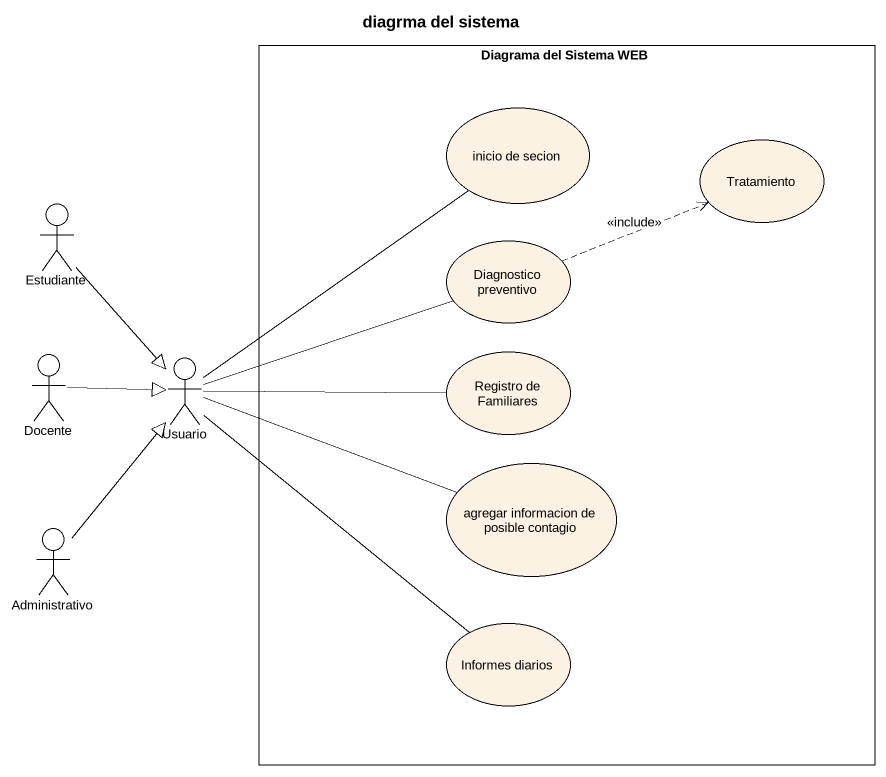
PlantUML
@startuml
title diagrma del sistema
rectangle "Diagrama del Sistema WEB" as Diagrama_del_Sistema_WEB {
  usecase "inicio de secion" as inicio_de_secion
  usecase Tratamiento
  usecase "Diagnostico preventivo" as Diagnostico_preventivo
  usecase "Registro de Familiares" as Registro_de_Familiares
  usecase "agregar informacion de posible contagio" as agregar_informacion_de
  usecase "Informes diarios" as Informes_diarios
}
actor Estudiante
actor Docente
actor Usuario
actor Administrativo
Estudiante --|> Usuario
Diagnostico_preventivo .right.> Tratamiento : <<include>>
Docente -right-|> Usuario
Usuario -up- inicio_de_secion
Usuario -right- Diagnostico_preventivo
Usuario -right- Registro_de_Familiares
Usuario -right- agregar_informacion_de
Usuario -- Informes_diarios
Administrativo -up-|> Usuario
@enduml
